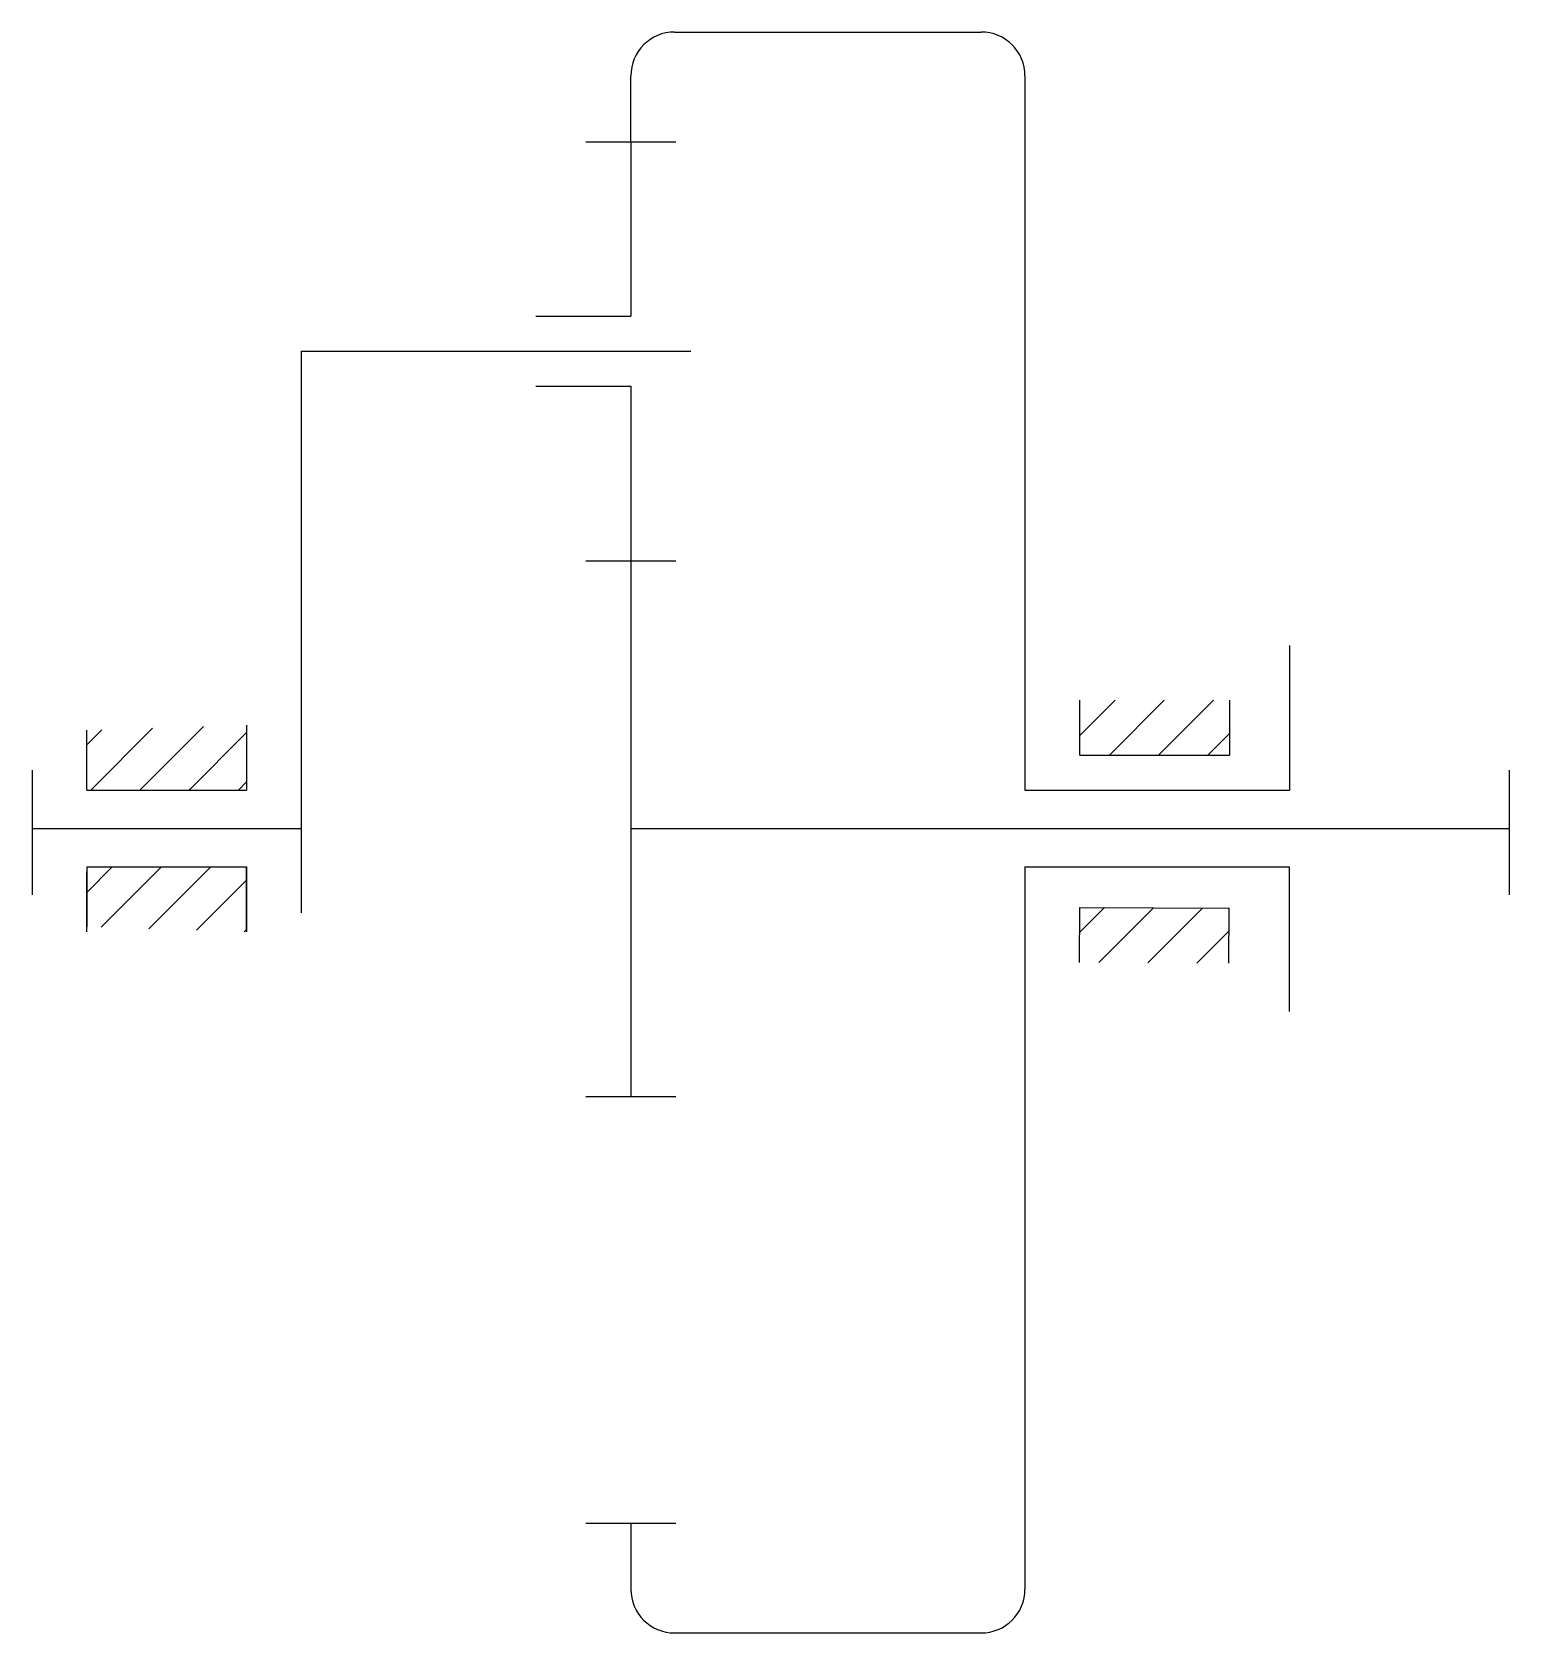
# Model space of a CAD drawing. Header units: millimetres. Extents: x 81.9 to 149.3, y 113.5 to 186.5.
import ezdxf

# ---------------------------------------------------------------- set-up
doc = ezdxf.new("R2010")
doc.units = ezdxf.units.MM
doc.header["$LTSCALE"] = 0.6
doc.layers.add('粗实线', color=7, linetype='Continuous')
doc.layers.add('细实线', color=5, linetype='Continuous')

msp = doc.modelspace()

# ---------------------------------------------------------------- hatches: boundary and pattern name
at = {"layer": '细实线'}
h = msp.add_hatch(dxfattribs=at)
h.set_pattern_fill('ANSI31', color=256, scale=0.5, style=0)
h.paths.add_polyline_path([(91.696, 154.895), (84.408, 154.667), (84.408, 151.937), (91.696, 151.937)])
h.paths.add_polyline_path([(91.696, 148.429), (84.408, 148.429), (84.408, 145.698), (91.696, 145.471)])
h.paths.add_polyline_path([(136.563, 156.033), (129.73, 156.033), (129.73, 153.53), (136.563, 153.53)])
h.paths.add_polyline_path([(136.544, 146.544), (129.712, 146.58), (129.698, 144.077), (136.53, 144.04)])

# ---------------------------------------------------------------- linework, layer by layer
at = {"layer": '粗实线'}
for p, q in [((111.233, 186.525), (125.225, 186.525)), ((109.233, 181.519), (109.233, 184.525)), ((127.225, 184.525), (127.225, 151.937)), ((107.183, 181.519), (111.282, 181.519)), ((109.233, 181.519), (109.233, 173.555)), ((104.905, 173.555), (109.233, 173.555)), ((94.201, 146.336), (94.201, 171.962)), ((94.201, 171.962), (111.966, 171.962)), ((104.905, 170.369), (109.233, 170.369)), ((109.233, 170.369), (109.233, 137.961)), ((107.183, 162.404), (111.282, 162.404)), ((139.296, 158.536), (139.296, 151.937)), ((129.73, 153.53), (129.73, 156.033)), ((136.563, 156.033), (136.563, 153.53)), ((91.696, 154.895), (91.696, 151.937)), ((84.408, 151.937), (84.408, 154.667)), ((129.73, 153.53), (136.563, 153.53)), ((81.903, 152.847), (81.903, 147.158)), ((149.317, 152.847), (149.317, 147.158)), ((84.408, 151.937), (91.696, 151.937)), ((127.225, 151.937), (139.296, 151.937)), ((81.903, 150.183), (94.201, 150.183)), ((109.233, 150.183), (149.317, 150.183)), ((84.408, 148.429), (91.696, 148.429)), ((84.408, 148.429), (84.408, 145.698)), ((91.696, 145.471), (91.696, 148.429)), ((91.696, 148.429), (91.696, 145.471)), ((127.225, 148.429), (127.225, 115.48)), ((127.225, 148.429), (139.296, 148.429)), ((139.296, 141.83), (139.296, 148.429)), ((84.408, 145.471), (84.408, 148.201)), ((129.712, 146.58), (129.698, 144.077)), ((129.712, 146.58), (136.544, 146.544)), ((136.53, 144.04), (136.544, 146.544)), ((107.183, 137.961), (111.282, 137.961)), ((107.183, 118.486), (111.282, 118.486)), ((109.233, 118.486), (109.233, 115.48)), ((111.233, 113.48), (125.225, 113.48))]:
    msp.add_line(p, q, dxfattribs=at)
for centre, start, end in [((111.233, 184.525), 90, 180), ((125.225, 184.525), 0, 90), ((111.233, 115.48), 180, 270), ((125.225, 115.48), 270, 0)]:
    msp.add_arc(centre, 2, start, end, dxfattribs=at)

doc.saveas('drawing.dxf')
